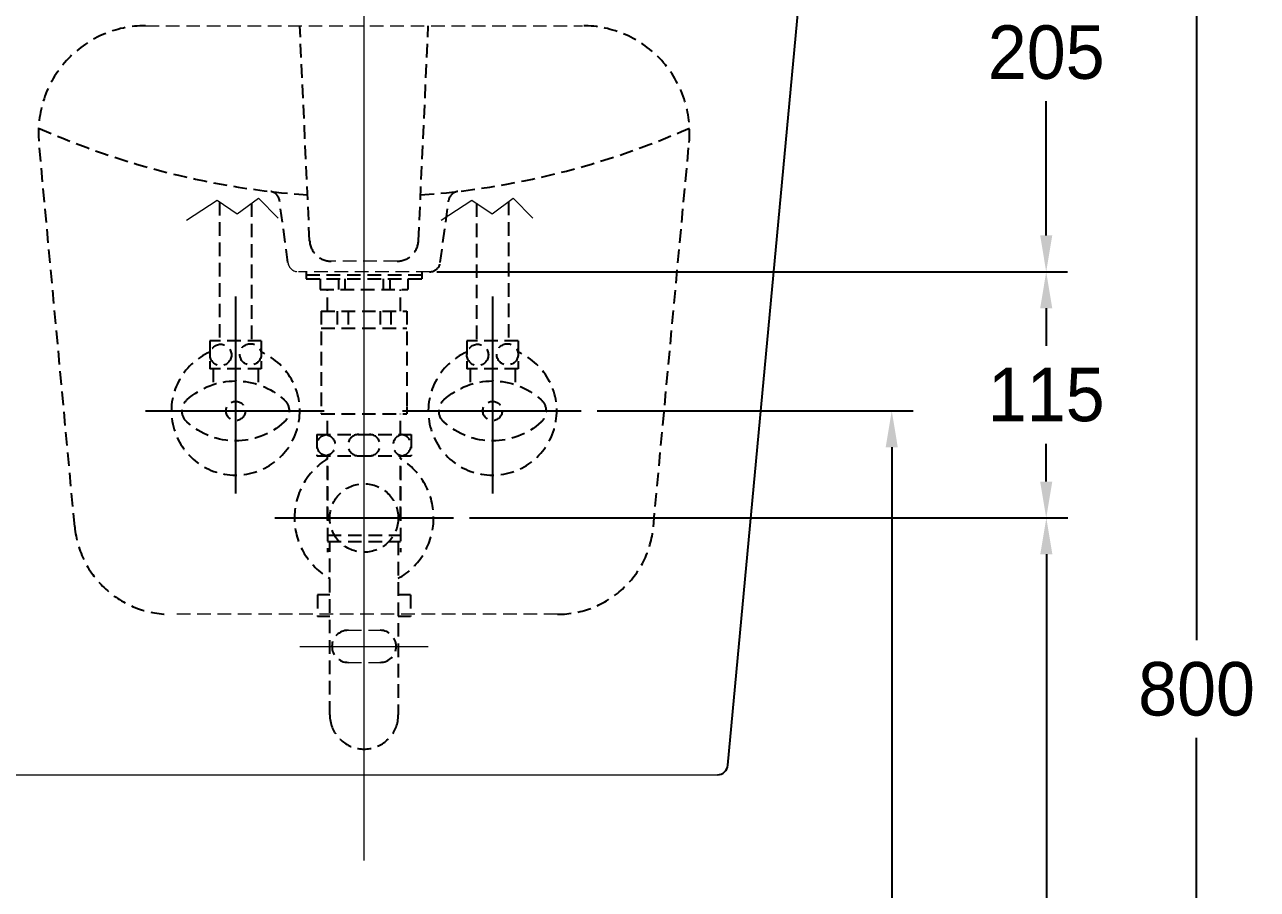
# Model space of a CAD drawing. Header units: millimetres. Extents: x 0 to 1800, y -67 to 2530.
# Drawn here: x 326 to 902, y 508 to 912 of the extents above; entities that cross this region are included whole.
import ezdxf
from ezdxf.lldxf.tags import DXFTag

# ---------------------------------------------------------------- set-up
doc = ezdxf.new("R2010")
doc.units = ezdxf.units.MM
doc.linetypes.add('DASHED2', pattern=[9.525, 6.35, -3.175])
doc.layers.get('Defpoints').update_dxf_attribs({"color": 1})
for name, color, linetype in [('외형선', 3, 'Continuous'), ('점선', 6, 'DASHED2'), ('중심선', 1, 'DASHED')]:
    doc.layers.add(name, color=color, linetype=linetype)
doc.styles.add('____', font='')
doc.styles.get('____').set_extended_font_data('굴림')
tags = doc.linetypes.add('DASHDOT', pattern=[70, 31, -13, 13, -13]).pattern_tags.tags
tags[10:11] = [DXFTag(74, 4), DXFTag(75, 0), DXFTag(340, '0'), DXFTag(46, 0.0), DXFTag(50, 0.0), DXFTag(44, 0.0), DXFTag(45, 0.0)]
tags[8:9] = [DXFTag(74, 4), DXFTag(75, 0), DXFTag(340, '0'), DXFTag(46, 0.0), DXFTag(50, 0.0), DXFTag(44, 0.0), DXFTag(45, 0.0)]
tags[6:7] = [DXFTag(74, 4), DXFTag(75, 0), DXFTag(340, '0'), DXFTag(46, 0.0), DXFTag(50, 0.0), DXFTag(44, 0.0), DXFTag(45, 0.0)]
tags[4:5] = [DXFTag(74, 4), DXFTag(75, 0), DXFTag(340, '0'), DXFTag(46, 0.0), DXFTag(50, 0.0), DXFTag(44, 0.0), DXFTag(45, 0.0)]
tags = doc.linetypes.add('DASHED', pattern=[25.72, 12.86, -12.86]).pattern_tags.tags
tags[6:7] = [DXFTag(74, 4), DXFTag(75, 0), DXFTag(340, '0'), DXFTag(46, 0.0), DXFTag(50, 0.0), DXFTag(44, 0.0), DXFTag(45, 0.0)]
tags[4:5] = [DXFTag(74, 4), DXFTag(75, 0), DXFTag(340, '0'), DXFTag(46, 0.0), DXFTag(50, 0.0), DXFTag(44, 0.0), DXFTag(45, 0.0)]
doc.dimstyles.new('MSADIM', dxfattribs={"dimtxt": 33, "dimasz": 17, "dimexe": 10, "dimexo": 7.5, "dimgap": 10, "dimtad": 0, "dimtih": 1, "dimtoh": 1, "dimdec": 0, "dimzin": 1, "dimdsep": 46, "dimtxsty": '____', "dimcen": 11.25, "dimadec": 0, "dimazin": 0, "dimtfac": 1, "dimtdec": 0, "dimtix": 1, "dimtmove": 0, "dimatfit": 3, "dimfxl": 0, "dimtolj": 1, "dimtzin": 1, "dimarcsym": 0})

# ---------------------------------------------------------------- blocks, each defined once
blk = doc.blocks.new('*D7')
at = {"color": 0, "lineweight": -2}
for p, q in [((696.83, 1001.89), (812.94, 1001.89)), ((802.94, 984.89), (802.94, 922.21)), ((802.94, 813.89), (802.94, 876.58)), ((522.46, 796.89), (812.94, 796.89))]:
    blk.add_line(p, q, dxfattribs=at)
at = {"color": 0}
for points in [[(800.11, 984.89), (805.77, 984.89), (802.94, 1001.89)], [(800.11, 813.89), (805.77, 813.89), (802.94, 796.89)]]:
    blk.add_solid(points, dxfattribs=at)
at = {"layer": 'Defpoints', "color": 0}
for p in [(689.33, 1001.89), (514.96, 796.89), (802.94, 796.89)]:
    blk.add_point(p, dxfattribs=at)
at = {"color": 0, "insert": (802.94, 899.39), "char_height": 25, "attachment_point": 5, "style": '____'}
blk.add_mtext('\\A1;205', dxfattribs=at)
blk = doc.blocks.new('*D8')
at = {"color": 0, "lineweight": -2}
for p, q in [((696.83, 1001.89), (883.15, 1001.89)), ((873.15, 984.89), (873.15, 624.71)), ((873.15, 218.89), (873.15, 579.08)), ((656.83, 201.89), (883.15, 201.89))]:
    blk.add_line(p, q, dxfattribs=at)
at = {"color": 0}
for points in [[(870.32, 984.89), (875.99, 984.89), (873.15, 1001.89)], [(870.32, 218.89), (875.99, 218.89), (873.15, 201.89)]]:
    blk.add_solid(points, dxfattribs=at)
at = {"layer": 'Defpoints', "color": 0}
for p in [(689.33, 1001.89), (873.15, 1001.89), (649.33, 201.89)]:
    blk.add_point(p, dxfattribs=at)
at = {"color": 0, "insert": (873.15, 601.89), "char_height": 25, "attachment_point": 5, "style": '____'}
blk.add_mtext('\\A1;800', dxfattribs=at)
blk = doc.blocks.new('*D9')
at = {"color": 0, "lineweight": -2}
for p, q in [((518.31, 796.89), (812.94, 796.89)), ((802.94, 779.89), (802.94, 762.24)), ((802.94, 698.89), (802.94, 716.54)), ((533.59, 681.89), (812.94, 681.89))]:
    blk.add_line(p, q, dxfattribs=at)
at = {"color": 0}
for points in [[(800.11, 779.89), (805.77, 779.89), (802.94, 796.89)], [(800.11, 698.89), (805.77, 698.89), (802.94, 681.89)]]:
    blk.add_solid(points, dxfattribs=at)
at = {"layer": 'Defpoints', "color": 0}
for p in [(510.81, 796.89), (526.09, 681.89), (802.94, 681.89)]:
    blk.add_point(p, dxfattribs=at)
at = {"color": 0, "insert": (802.94, 739.39), "char_height": 25, "attachment_point": 5, "style": '____'}
blk.add_mtext('\\A1;115', dxfattribs=at)
blk = doc.blocks.new('*D10')
at = {"color": 0, "lineweight": -2}
for p, q in [((533.59, 681.89), (813, 681.89)), ((803, 664.89), (803, 464.73)), ((803, 218.89), (803, 419.06)), ((679.95, 201.89), (813, 201.89))]:
    blk.add_line(p, q, dxfattribs=at)
at = {"color": 0}
for points in [[(800.16, 664.89), (805.83, 664.89), (803, 681.89)], [(800.16, 218.89), (805.83, 218.89), (803, 201.89)]]:
    blk.add_solid(points, dxfattribs=at)
at = {"layer": 'Defpoints', "color": 0}
for p in [(526.09, 681.89), (672.45, 201.89), (803, 201.89)]:
    blk.add_point(p, dxfattribs=at)
at = {"color": 0, "insert": (803, 441.89), "char_height": 25, "attachment_point": 5, "style": '____'}
blk.add_mtext('\\A1;480', dxfattribs=at)
blk = doc.blocks.new('*D11')
at = {"color": 0, "lineweight": -2}
for p, q in [((593.21, 731.89), (740.79, 731.89)), ((730.79, 714.89), (730.79, 489.71)), ((730.79, 218.89), (730.79, 444.08)), ((679.95, 201.89), (740.79, 201.89))]:
    blk.add_line(p, q, dxfattribs=at)
at = {"color": 0}
for points in [[(727.95, 714.89), (733.62, 714.89), (730.79, 731.89)], [(727.95, 218.89), (733.62, 218.89), (730.79, 201.89)]]:
    blk.add_solid(points, dxfattribs=at)
at = {"layer": 'Defpoints', "color": 0}
for p in [(585.71, 731.89), (672.45, 201.89), (730.79, 201.89)]:
    blk.add_point(p, dxfattribs=at)
at = {"color": 0, "insert": (730.79, 466.89), "char_height": 25, "attachment_point": 5, "style": '____'}
blk.add_mtext('\\A1;530', dxfattribs=at)

msp = doc.modelspace()

# ---------------------------------------------------------------- linework, layer by layer
at = {"layer": '외형선'}
msp.add_line((654.31, 566.43), (694.31, 996.43), dxfattribs=at)
at = {"layer": '외형선', "lineweight": 18}
msp.add_line((319.33, 561.89), (649.33, 561.89), dxfattribs=at)
at = {"layer": '외형선'}
msp.add_arc((649.33, 566.89), 5, 270, 354.68545, dxfattribs=at)
at = {"layer": '점선', "lineweight": 18}
for p, q in [((382.28, 911.89), (586.39, 911.89)), ((499.78, 801.89), (468.89, 801.89)), ((514.96, 796.89), (453.71, 796.89)), ((574.66, 636.89), (394, 636.89)), ((476.83, 629.39), (491.83, 629.39)), ((476.83, 614.39), (491.83, 614.39))]:
    msp.add_line(p, q, dxfattribs=at)
at = {"layer": '점선'}
for p, q in [((458.9, 811.44), (454.33, 911.89)), ((509.77, 811.44), (514.33, 911.89)), ((349.2, 677.73), (332.49, 857.26)), ((619.47, 677.73), (636.17, 857.26)), ((416.83, 829.63), (416.83, 764.64)), ((448.75, 801.23), (444.85, 830.17)), ((519.92, 801.23), (523.81, 830.17)), ((551.83, 829.65), (551.83, 764.64)), ((431.83, 828.92), (431.83, 764.64)), ((536.83, 828.96), (536.83, 764.64)), ((457.33, 796.89), (457.33, 793.56)), ((457.33, 795.56), (511.33, 795.56)), ((511.33, 796.89), (511.33, 793.56)), ((457.33, 793.56), (511.33, 793.56)), ((463.83, 793.56), (463.83, 788.56)), ((472.33, 793.56), (472.33, 788.56)), ((475.33, 793.56), (475.33, 788.56)), ((493.33, 793.56), (493.33, 788.56)), ((496.33, 793.56), (496.33, 788.56)), ((504.83, 793.56), (504.83, 788.56)), ((463.83, 788.56), (504.83, 788.56)), ((467.33, 778.56), (467.33, 788.56)), ((501.33, 778.56), (501.33, 788.56)), ((464.33, 778.56), (464.33, 730.56)), ((464.33, 778.56), (504.33, 778.56)), ((471.83, 778.56), (471.83, 770.56)), ((476.83, 778.56), (476.83, 770.56)), ((491.83, 778.56), (491.83, 770.56)), ((496.83, 778.56), (496.83, 770.56)), ((504.33, 778.56), (504.33, 733.8)), ((464.33, 770.56), (504.33, 770.56)), ((412.33, 764.64), (412.33, 751.64)), ((436.33, 764.64), (412.33, 764.64)), ((436.33, 764.64), (436.33, 751.64)), ((532.33, 764.64), (532.33, 751.64)), ((556.33, 764.64), (532.33, 764.64)), ((556.33, 764.64), (556.33, 751.64)), ((436.33, 751.64), (412.33, 751.64)), ((413.83, 751.64), (413.83, 744.21)), ((434.83, 751.64), (434.83, 744.21)), ((556.33, 751.64), (532.33, 751.64)), ((533.83, 751.64), (533.83, 744.21)), ((554.83, 751.64), (554.83, 744.21)), ((504.33, 733.8), (504.33, 730.56)), ((464.33, 730.56), (504.33, 730.56)), ((467.33, 720.89), (467.33, 730.56)), ((501.33, 720.89), (501.33, 730.56)), ((462.33, 720.89), (506.33, 720.89)), ((462.33, 720.89), (462.33, 710.89)), ((506.33, 720.89), (506.33, 710.89)), ((462.33, 710.89), (506.33, 710.89)), ((467.33, 680.89), (467.33, 710.89)), ((501.33, 680.89), (501.33, 710.89)), ((467.33, 705.89), (467.33, 665.89)), ((501.33, 705.89), (501.33, 665.89)), ((467.33, 673.89), (501.33, 673.89)), ((467.33, 670.89), (501.33, 670.89)), ((468.33, 589.89), (468.33, 670.89)), ((500.33, 670.89), (500.33, 589.89)), ((462.58, 645.89), (462.58, 635.89)), ((468.33, 645.89), (462.58, 645.89)), ((506.08, 645.89), (500.33, 645.89)), ((506.08, 645.89), (506.08, 635.89)), ((468.33, 635.89), (462.58, 635.89)), ((506.08, 635.89), (500.33, 635.89))]:
    msp.add_line(p, q, dxfattribs=at)
at = {"layer": '점선', "flags": 128}
for points in [[(401.6, 737.05, -0.388889), (447.06, 737.05)], [(521.6, 737.05, -0.388889), (567.06, 737.05)], [(401.6, 726.73, -0.44), (401.6, 737.05)], [(447.06, 737.05, -0.44), (447.06, 726.73)], [(521.6, 726.73, -0.44), (521.6, 737.05)], [(567.06, 737.05, -0.44), (567.06, 726.73)], [(447.06, 726.73, -0.388889), (401.6, 726.73)], [(567.06, 726.73, -0.388889), (521.6, 726.73)], [(466.58, 710.95, -0.859727), (466.58, 720.84)], [(466.58, 720.84, -0.859727), (466.58, 710.95)]]:
    msp.add_lwpolyline(points, format="xyb", dxfattribs=at)
at = {"layer": '점선'}
for centre, radius in [((417.38, 758.05), 5), ((431.31, 758.3), 5), ((537.38, 758.05), 5), ((551.31, 758.3), 5), ((424.33, 731.89), 4.5), ((544.33, 731.89), 4.5), ((484.33, 681.89), 16)]:
    msp.add_circle(centre, radius, dxfattribs=at)
for centre, radius, start, end in [((382.28, 861.89), 50, 90, 185.31455), ((586.39, 861.89), 50, 354.68545, 90), ((484.33, 1206.89), 375, 246.08709, 265.96213), ((484.33, 1206.89), 375, 274.03787, 293.91291), ((439.9, 829.5), 5, 7.6675, 83.28481), ((528.77, 829.5), 5, 96.71519, 172.3325), ((468.89, 811.89), 10, 182.60256, 270), ((499.78, 811.89), 10, 270, 357.39744), ((514.96, 801.89), 5, 270, 352.3325), ((424.33, 731.89), 30, 113.57818, 66.42182), ((544.33, 731.89), 30, 113.57818, 66.42182), ((481.83, 715.89), 5, 90, 270), ((486.83, 715.89), 5, 270, 90), ((502.83, 715.89), 5, 98.62693, 261.37307), ((501.33, 715.89), 5, 278.62693, 81.37307), ((484.33, 681.89), 32.5, 121.53887, 240.50763), ((484.33, 681.89), 32.5, 299.49237, 58.46113), ((394, 681.89), 45, 185.31455, 270), ((574.66, 681.89), 45, 270, 354.68545), ((476.83, 621.89), 7.5, 90, 270), ((491.83, 621.89), 7.5, 270, 90), ((484.33, 589.89), 16, 190.80704, 349.19296)]:
    msp.add_arc(centre, radius, start, end, dxfattribs=at)
at = {"layer": '점선', "lineweight": 18}
msp.add_arc((453.71, 801.89), 5, 187.6675, 270, dxfattribs=at)
at = {"layer": '점선', "linetype": 'Continuous'}
for start, end in [(180, 190.80704), (349.19296, 0)]:
    msp.add_arc((484.33, 589.89), 16, start, end, dxfattribs=at)
at = {"layer": '중심선', "lineweight": 18}
for p, q in [((484.33, 561.89), (484.33, 1196.89)), ((484.33, 521.89), (484.33, 1021.89)), ((401.4, 821.07), (415.65, 830.44)), ((415.65, 830.44), (425.14, 823.98)), ((425.14, 823.98), (435.01, 831.26)), ((435.01, 831.26), (444.2, 822.04)), ((520.41, 821.07), (534.66, 830.44)), ((534.66, 830.44), (544.15, 823.98)), ((544.15, 823.98), (554.02, 831.26)), ((554.02, 831.26), (563.21, 822.04)), ((454.33, 621.89), (514.33, 621.89))]:
    msp.add_line(p, q, dxfattribs=at)
at = {"layer": '중심선', "linetype": 'DASHDOT'}
for p, q in [((424.33, 785.34), (424.33, 693.38)), ((544.33, 785.34), (544.33, 693.38)), ((382.21, 731.89), (465.71, 731.89)), ((502.21, 731.89), (585.71, 731.89))]:
    msp.add_line(p, q, dxfattribs=at)
at = {"layer": '중심선'}
msp.add_line((442.58, 681.89), (526.09, 681.89), dxfattribs=at)

# ---------------------------------------------------------------- dimensions: what is measured, and where the dimension line sits
for base, p1, p2, picture, middle in [((802.94, 796.89), (689.33, 1001.89), (514.96, 796.89), '*D7', (802.94, 899.39)), ((873.15, 1001.89), (649.33, 201.89), (689.33, 1001.89), '*D8', (873.15, 601.89)), ((802.94, 681.89), (510.81, 796.89), (526.09, 681.89), '*D9', (802.94, 739.39)), ((730.79, 201.89), (585.71, 731.89), (672.45, 201.89), '*D11', (730.79, 466.89)), ((803, 201.89), (526.09, 681.89), (672.45, 201.89), '*D10', (803, 441.89))]:
    dim = msp.add_linear_dim(base=base, p1=p1, p2=p2, angle=90, dimstyle='MSADIM', override={"dimtxt": 25, "dimtofl": 0})
    dim.commit()
    dim.dimension.update_dxf_attribs({"geometry": picture, "text_midpoint": middle})

doc.saveas('drawing.dxf')
